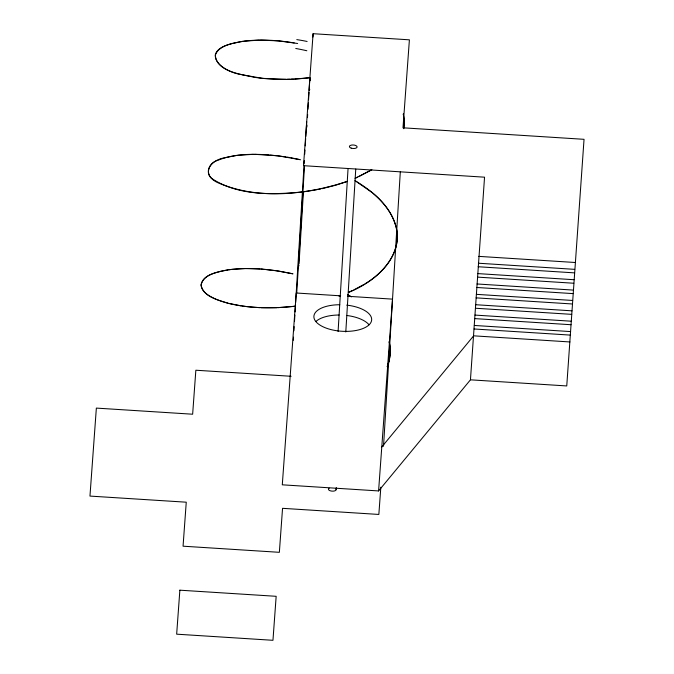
<?xml version="1.0" encoding="UTF-8"?>
<svg xmlns="http://www.w3.org/2000/svg" width="674" height="674" viewBox="0 0 674 674"><rect width="100%" height="100%" fill="white"/><g stroke="black" fill="none" stroke-linecap="round" stroke-linejoin="round"><path stroke-width="1.01" d="M390.187 353.909L390.179 348.197L389.176 341.642C391.147 349.932 390.431 358.804 387.205 366.681L389.21 360.379L390.12 354.726M293.333 340.303L293.527 337.152M293.915 330.85L294.167 326.637M294.496 321.388L294.875 315.078M295.069 311.927L295.524 304.572M295.65 302.466L304.008 165.829M304.134 163.731L304.328 160.572M304.715 154.27L304.968 150.066M305.229 145.862L305.676 138.499M305.811 136.401L306.704 121.682M296.728 293.156L304.505 165.981M306.881 127.091L307.007 124.993M307.462 117.63L307.656 114.479M307.976 109.222L308.363 102.92M308.557 99.769L309.004 92.405M309.13 90.308L309.905 77.695C291.775 79.886 273.341 80.08 255.252 77.434M298.894 265.918L298.936 265.253M299.02 263.913L303.443 191.635M309.661 89.912L309.703 89.246M310.234 80.543L310.36 78.538M312.896 37.045L313.098 33.7L409.396 39.825L403.001 127.807L584.038 139.316L566.75 385.941L470.452 379.824L378.586 490.933L282.288 484.817L296.231 293.005L340.193 295.802M338.087 331.482L348.054 168.567M336.149 489.636L336.284 487.529M345.796 331.97L355.754 169.056M383.523 446.281L400.305 171.954M313.098 33.7L303.511 165.678L484.547 177.186L470.452 379.824M378.586 490.933L392.521 299.13L347.514 296.265M380.827 487.209L378.847 514.447L282.549 508.322L279.356 552.318L183.058 546.193L186.26 502.197L89.962 496.081L96.357 408.099L192.646 414.215L195.848 370.228L291.101 376.277M403.937 127.765L404.198 120.587L403.33 114.032M403.802 128.726L404.215 120.89L403.322 113.982M381.779 446.946L473.645 335.829L569.943 341.954M364.895 283.872C383.995 272.852 401.712 251.688 396.346 228.25M371.88 169.663L358.694 176.689M363.943 284.453L353.842 289.896M371.045 170.168L355.029 178.315M352.78 290.401L348.433 292.373M348.576 292.314C375.73 281.968 406.397 254.528 394.728 222.53C390.566 210.861 382.276 201.147 372.941 193.227M357.608 177.186L355.425 178.155M338.997 296.097L340.623 295.49M347.506 181.323L335.627 185.24L321.987 188.686M339.359 295.962L340.522 295.541M347.076 181.483C306.603 194.567 259.701 200.17 219.353 183.345C200.313 175.754 208.797 159.991 225.419 157.649M231.696 43.633C200.288 51.721 220.213 71.158 241.006 74.528M232.404 43.431L242.859 41.333M226.152 157.455L236.759 155.424M320.723 188.956L318.195 189.47M316.932 189.714L304.193 191.745M228.014 269.886C218.452 271.959 203.295 273.602 201.063 285.237C203.624 296.931 218.115 299.981 227.905 303.182M228.89 269.76L230.677 269.524M243.752 41.207L259.423 40.12M309.905 77.695L294.707 79.052M237.661 155.306L253.5 154.321M302.921 191.905C272.844 194.769 239.422 195.932 213.009 179.284C204.155 174.01 209.024 162.468 217.668 160.395C233.87 153.672 251.95 153.832 269.162 154.902M295.338 306.19C277.755 308.279 259.878 308.481 242.32 306.013M294.656 306.274L278.236 307.605M231.586 269.415L245.446 268.547L259.852 268.943M293.451 79.111L290.957 79.22M276.989 307.656L261.226 307.673M289.719 79.262L287.25 79.33M286.02 79.355L262.692 78.369L241.873 74.755M260.484 40.111L278.488 40.878L297.647 43.498M254.57 154.321L278.059 155.795L300.562 159.763M260.054 307.622C245.176 306.881 230.095 304.951 216.194 299.323C209.968 296.45 201.282 292.516 201.088 284.563C202.908 275.952 213.22 273.425 220.516 271.327C234.527 268.109 249.077 268.084 263.34 269.212M478.793 256.373L575.091 262.489M478.371 263.222L574.669 269.347M478.119 266.744L574.416 272.869M477.697 273.593L573.995 279.718M477.445 277.115L573.743 283.24M477.024 283.973L573.321 290.09M476.771 287.486L573.06 293.611M476.349 294.344L572.647 300.461M476.097 297.857L572.386 303.982M475.676 304.715L571.973 310.832M475.414 308.237L571.712 314.354M475.001 315.087L571.299 321.203M474.74 318.608L571.038 324.725M474.328 325.458L570.617 331.583M474.066 328.979L570.364 335.096M261.015 269.027L275.615 270.611L292.988 273.838M270.333 154.995L285.961 156.916M264.52 269.314L278.977 271.125L292.6 273.745M241.284 305.861L228.789 303.41M294.176 42.9C276.222 40.019 257.754 38.865 239.733 41.822C230.971 43.81 219.261 45.613 215.276 54.872C216.202 71.646 241.022 74.216 254.233 77.274M287.191 157.109L289.651 157.539M290.89 157.758L299.585 159.536M347.759 294.757L351.365 296.914M355.055 180.708L356.083 181.314M348.062 294.917L350.126 296.147M355.249 180.817L372.099 192.52M357.11 181.929C374.255 192.461 391.114 207.145 396.16 227.424M295.768 48.477A100.839 41.796 16.5 0 1 306.83 50.752M296.787 39.614A100.906 51.056 16.7 0 1 307.117 41.468M316.013 321.414A28.948 13.236 3.5 0 1 339.132 315.019M347.068 315.525A28.948 13.236 3.5 0 1 369.04 324.784M346.714 305.128A28.948 13.236 3.5 0 1 366.959 326.494A28.948 13.236 3.5 0 1 318.103 323.773A28.948 13.236 3.5 0 1 339.763 304.741M335.888 488.911A3.859 1.761 3.5 0 1 331.802 491.119A3.859 1.761 3.5 0 1 329.198 488.187M179.865 590.188L176.664 634.175L272.962 640.3L276.163 596.305L179.865 590.188M351.221 148.145A3.859 1.761 3.5 0 0 357.11 146.983A3.859 1.761 3.5 0 0 351.44 145.095A3.859 1.761 3.5 0 0 351.221 148.145"/></g></svg>
